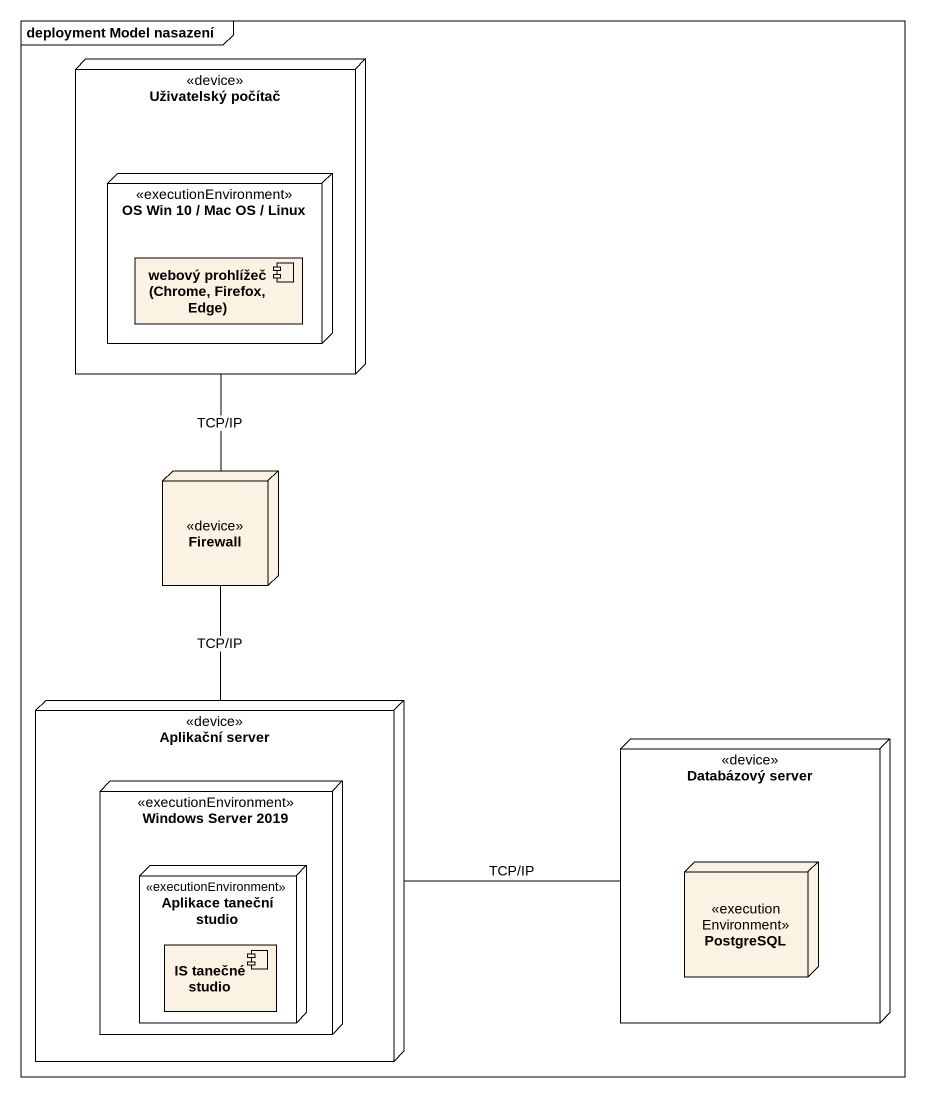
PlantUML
@startuml
mainframe deployment Model nasazení
node "Uživatelský počítač" as Uživatelský_počítač <<device>> {
  node "OS Win 10 / Mac OS / Linux" as OS_Win_10_Mac_OS_Linux <<executionEnvironment>> {
    component "webový prohlížeč (Chrome, Firefox, Edge)" as webový_prohlížeč_Chrome
  }
}
node Firewall <<device>>
node "Aplikační server" as Aplikační_server <<device>> {
  node "Windows Server 2019" as Windows_Server_2019 <<executionEnvironment>> {
    node "Aplikace taneční studio" as Aplikace_taneční_studio <<executionEnvironment>> {
      component "IS tanečné studio" as IS_tanečné_studio
    }
  }
}
node "Databázový server" as Databázový_server <<device>> {
  node PostgreSQL <<executionEnvironment>>
}
Uživatelský_počítač -- Firewall : TCP/IP
Firewall -- Aplikační_server : TCP/IP
Aplikační_server -right- Databázový_server : TCP/IP
@enduml
